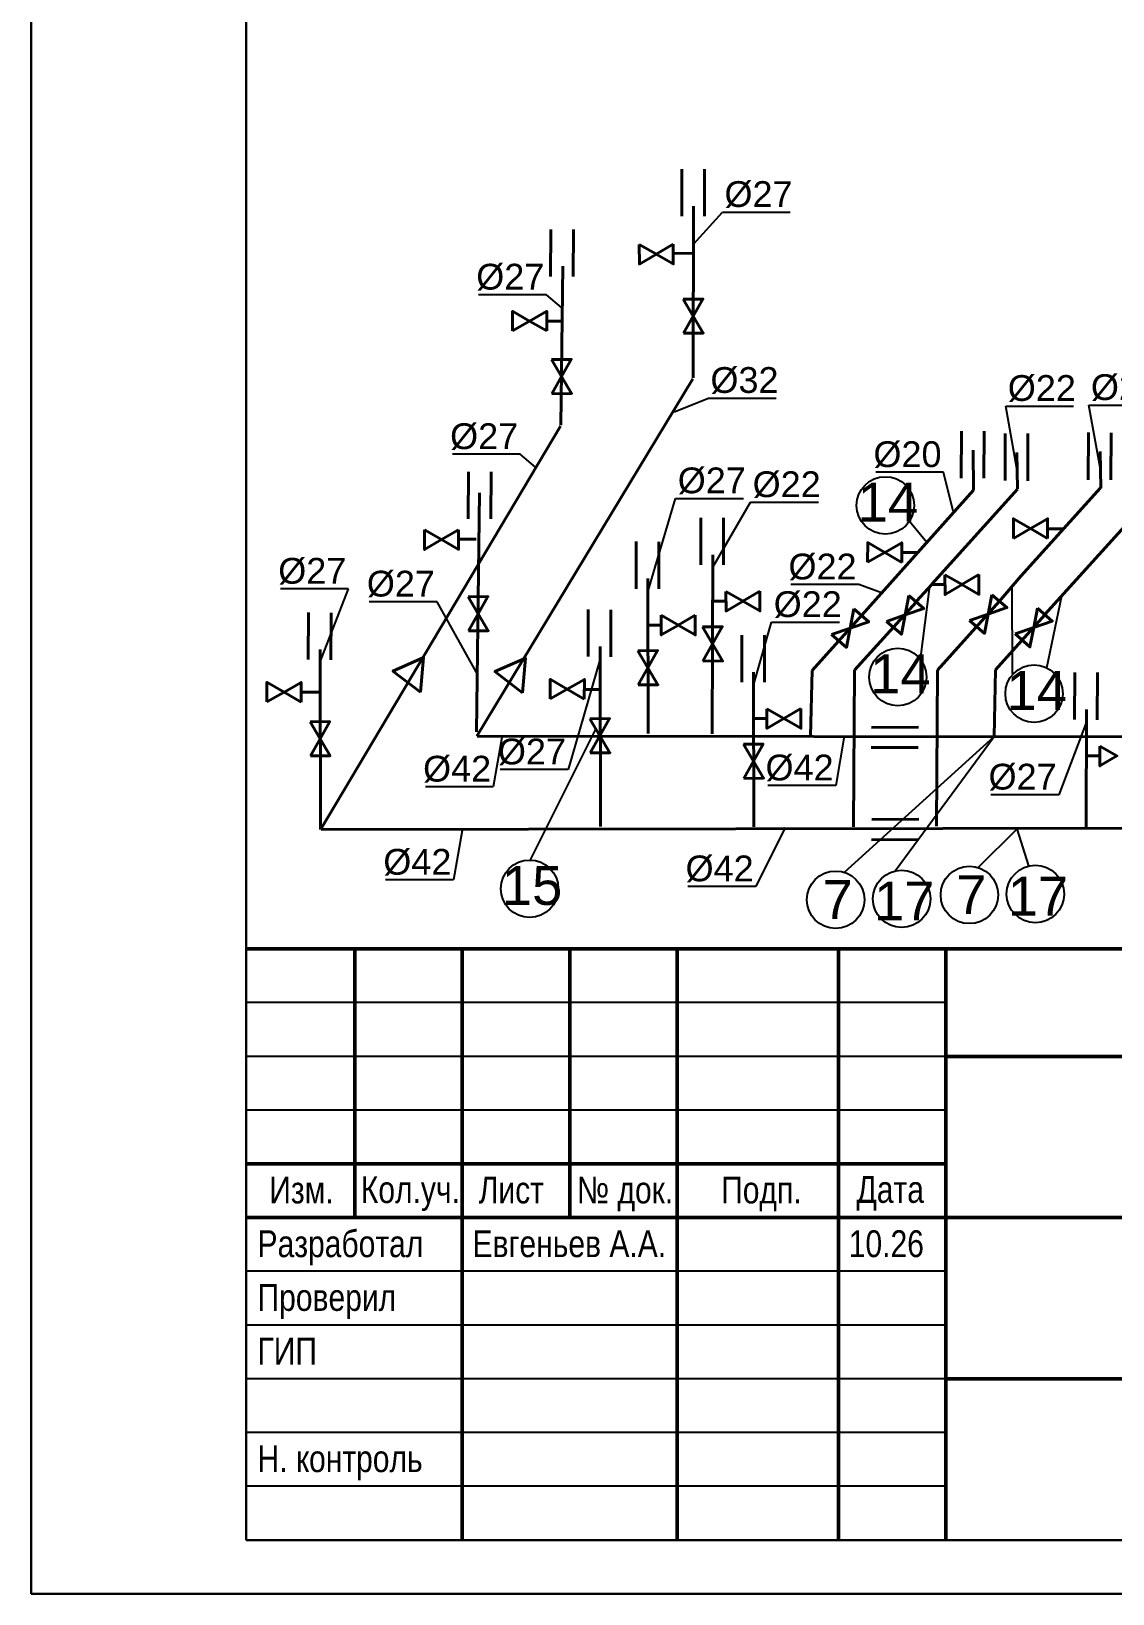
# Model space of a CAD drawing. Header units: inches. Extents: x -14875 to -3761, y 5061 to 12920.
# Drawn here: x -14875 to -12212, y 5061 to 8908 of the extents above; entities that cross this region are included whole.
import ezdxf
from ezdxf import colors
from ezdxf.entities.mleader import LeaderData, LeaderLine
from ezdxf.math import Vec2, Vec3

# ---------------------------------------------------------------- set-up
doc = ezdxf.new("R2010")
doc.units = ezdxf.units.IN
doc.header["$MEASUREMENT"] = 0
doc.layers.get('0').update_dxf_attribs({"color": 18, "true_color": 0x000000})
for name, color, linetype, lineweight in [('анп Рамка жирная', 7, 'Continuous', 50), ('ГП_Таbлицы', 7, 'Continuous', 50), ('Трубы', 7, 'Continuous', 40)]:
    doc.layers.add(name, color=color, linetype=linetype, lineweight=lineweight)
doc.styles.add('ISO', font='arial.ttf')
doc.styles.get("Standard").update_dxf_attribs({"font": 'arial.ttf'})
doc.mleader_styles.duplicate_entry("Standard", '')

msp = doc.modelspace()

# ---------------------------------------------------------------- linework, layer by layer
at = {"color": 18, "true_color": 0x000000}
for p, q in [((-12713, 7702.5), (-12669.7, 7650.5)), ((-12685.4, 7361.3), (-12662.3, 7542.4)), ((-12459.3, 7326.1), (-12459.9, 7542.4)), ((-12374.6, 7341), (-12338, 7518.1)), ((-13646.7, 6867), (-13484.6, 7189.9)), ((-12872.5, 6837.8), (-12504.2, 7171.8)), ((-12748.1, 6841.3), (-12504.2, 7171.8)), ((-12543.3, 6849.7), (-12447.6, 6944.6)), ((-12418.8, 6853.2), (-12447.6, 6944.6))]:
    msp.add_line(p, q, dxfattribs=at)
at = {"color": 18, "lineweight": 40, "true_color": 0x000000}
for points in [[(-13378, 8383.7), (-13377.7, 8335.2), (-13335.8, 8359.7)], [(-13294.5, 8384.1), (-13294.2, 8335.6), (-13336.4, 8359.6)], [(-13269.6, 8248.5), (-13221.1, 8249), (-13244.9, 8206.7)], [(-13906.6, 7680.8), (-13906.3, 7632.3), (-13864.4, 7656.8)], [(-13823.1, 7681.2), (-13822.8, 7632.7), (-13865, 7656.7)], [(-12625.4, 7570.2), (-12625.1, 7521.6), (-12583.2, 7546.2)], [(-12541.8, 7570.6), (-12541.6, 7522), (-12583.7, 7546.1)], [(-13164.5, 7529.1), (-13164.2, 7480.6), (-13122.4, 7505.1)], [(-13081, 7529.5), (-13080.7, 7481), (-13122.9, 7505)], [(-13323.9, 7470.4), (-13323.6, 7421.9), (-13281.7, 7446.4)], [(-13240.4, 7470.8), (-13240.1, 7422.3), (-13282.3, 7446.3)], [(-13222.1, 7441.6), (-13173.6, 7442.1), (-13197.4, 7399.8)], [(-13381.4, 7382.9), (-13332.9, 7383.4), (-13356.7, 7341.1)], [(-13063.8, 7240.5), (-13063.5, 7191.9), (-13021.6, 7216.4)], [(-12980.3, 7240.8), (-12980, 7192.3), (-13022.2, 7216.3)], [(-14188.2, 7208.2), (-14139.7, 7208.7), (-14163.5, 7166.5)], [(-13499.5, 7215.6), (-13451, 7216.1), (-13474.8, 7173.9)], [(-13121.4, 7152.9), (-13072.9, 7153.4), (-13096.7, 7111.1)], [(-12244.3, 7148.2), (-12244, 7099.7), (-12202.1, 7124.2)]]:
    msp.add_lwpolyline(points, close=True, dxfattribs=at)
at = {"color": 7, "lineweight": 40}
for points in [[(-13689.8, 8170.6), (-13689.6, 8219.1), (-13647.7, 8194.8)], [(-13605.7, 8170.4), (-13605.6, 8218.9), (-13647.7, 8194.8)], [(-12457, 7659.6), (-12456.9, 7708.1), (-12414.9, 7683.8)], [(-12372.9, 7659.4), (-12372.8, 7707.9), (-12414.9, 7683.8)], [(-12815.8, 7600.9), (-12815.6, 7649.4), (-12773.7, 7625.1)], [(-12731.7, 7600.7), (-12731.6, 7649.2), (-12773.7, 7625.1)], [(-13597.2, 7264.4), (-13597.1, 7312.9), (-13555.1, 7288.5)], [(-13513.1, 7264.2), (-13513, 7312.7), (-13555.1, 7288.5)], [(-14294.4, 7257), (-14294.3, 7305.5), (-14252.3, 7281.2)], [(-14210.3, 7256.8), (-14210.2, 7305.3), (-14252.3, 7281.2)]]:
    msp.add_lwpolyline(points, close=True, dxfattribs=at)
at = {"color": 0, "lineweight": 40}
for points in [[(-13268.8, 8164.6), (-13220.2, 8165.1), (-13244.9, 8206.8)], [(-13593.9, 8099.9), (-13545.3, 8100.4), (-13569.2, 8058.1)], [(-13593, 8016), (-13544.5, 8016.5), (-13569.2, 8058.2)], [(-13799.2, 7515.9), (-13750.6, 7516.4), (-13774.5, 7474.1)], [(-12714.3, 7518.9), (-12677.7, 7487.1), (-12723.5, 7471.3)], [(-12509.7, 7521.1), (-12473, 7489.3), (-12518.9, 7473.5)], [(-13798.3, 7432), (-13749.8, 7432.5), (-13774.5, 7474.2)], [(-12849.4, 7486.4), (-12812.8, 7454.6), (-12858.6, 7438.8)], [(-12769.4, 7455.5), (-12732.7, 7423.7), (-12723.5, 7471.3)], [(-12564.7, 7457.7), (-12528, 7425.9), (-12518.8, 7473.5)], [(-12397.8, 7487.8), (-12361.2, 7456), (-12407, 7440.2)], [(-12904.5, 7423), (-12867.8, 7391.2), (-12858.6, 7438.8)], [(-12452.9, 7424.4), (-12416.2, 7392.6), (-12407, 7440.2)], [(-13221.2, 7357.6), (-13172.7, 7358.1), (-13197.4, 7399.9)], [(-13916.1, 7280.8), (-13909, 7366.3), (-13984.1, 7333)], [(-13665.2, 7279.5), (-13658.1, 7365), (-13733.2, 7331.7)], [(-13380.6, 7298.9), (-13332.1, 7299.4), (-13356.8, 7341.2)], [(-14187.4, 7124.3), (-14138.9, 7124.8), (-14163.6, 7166.5)], [(-13498.7, 7131.7), (-13450.1, 7132.2), (-13474.8, 7174)], [(-13120.5, 7069), (-13072, 7069.5), (-13096.7, 7111.2)]]:
    msp.add_lwpolyline(points, close=True, dxfattribs=at)
at = {"color": 18, "true_color": 0x000000}
for centre in [(-12772.1, 7740.9), (-12741.4, 7318.4), (-12406, 7277.4), (-13647.9, 6797.2), (-12565.2, 6782), (-12402.8, 6784.2), (-12894.5, 6770), (-12732, 6772.3)]:
    msp.add_circle(centre, 70.7, dxfattribs=at)
at = {"layer": 'анп Рамка жирная', "color": 7, "lineweight": 30, "ltscale": 0.001}
for p, q in [((-14874.5, 5061.5), (-14874.5, 12920.1)), ((-14345.3, 5193.8), (-14345.3, 12787.8)), ((-3893.6, 5193.8), (-14345.3, 5193.8)), ((-3761.3, 5061.5), (-14874.5, 5061.5))]:
    msp.add_line(p, q, dxfattribs=at)
at = {"layer": 'ГП_Таbлицы', "color": 7}
for p, q in [((-14078.2, 6649.1), (-14078.2, 5987.6)), ((-13813.6, 6649.1), (-13813.6, 5193.8)), ((-13549, 6649.1), (-13549, 5987.6)), ((-13284.4, 6649.1), (-13284.4, 5193.8)), ((-12887.5, 6649.1), (-12887.5, 5193.8)), ((-12622.9, 6649.1), (-12622.9, 5193.8)), ((-12622.9, 6384.5), (-9447.7, 6384.5)), ((-12622.9, 6119.9), (-14342.8, 6119.9)), ((-14342.8, 5987.6), (-9447.7, 5987.6)), ((-12622.9, 5590.7), (-9447.7, 5590.7))]:
    msp.add_line(p, q, dxfattribs=at)
at = {"layer": 'ГП_Таbлицы', "color": 7, "lineweight": -3}
for p, q in [((-12622.9, 6516.8), (-14342.8, 6516.8)), ((-12622.9, 6384.5), (-14342.8, 6384.5)), ((-12622.9, 6252.2), (-14342.8, 6252.2)), ((-12622.9, 5855.3), (-14342.8, 5855.3)), ((-12622.9, 5723), (-14342.8, 5723)), ((-12622.9, 5590.7), (-14342.8, 5590.7)), ((-12622.9, 5458.4), (-14342.8, 5458.4)), ((-12622.9, 5326.1), (-14342.8, 5326.1))]:
    msp.add_line(p, q, dxfattribs=at)
at = {"layer": 'ГП_Таbлицы', "color": 7}
msp.add_lwpolyline([(-14342.8, 6649.1), (-14342.8, 6649.1), (-9447.7, 6649.1)], dxfattribs=at)
at = {"layer": 'Трубы', "color": 18, "true_color": 0x000000}
for p, q in [((-13273.1, 8569), (-13273.4, 8453.1)), ((-13217.3, 8568.6), (-13217.6, 8452.8)), ((-13245.2, 8054.9), (-13244, 8477.9)), ((-13595.9, 8420.6), (-13596.3, 8304.7)), ((-13540.1, 8420.2), (-13540.5, 8304.4)), ((-13244.4, 8361.6), (-13294.4, 8361.3)), ((-13245.7, 8052.9), (-13777.5, 7172.9)), ((-13571.9, 7936.4), (-14162.1, 6943.8)), ((-12584.9, 7923.8), (-12585.3, 7808)), ((-12529.1, 7923.5), (-12529.5, 7807.7)), ((-12476.9, 7918), (-12477.2, 7802.1)), ((-12421.1, 7917.7), (-12421.4, 7801.8)), ((-12272.2, 7920.2), (-12272.6, 7804.3)), ((-12216.4, 7919.9), (-12216.8, 7804)), ((-12446.8, 7781.6), (-12448.1, 7871.2)), ((-12242.1, 7783.8), (-12243.4, 7873.4)), ((-13798.5, 7823.8), (-13798.9, 7708)), ((-13742.7, 7823.5), (-13743.1, 7707.7)), ((-12657.3, 7547.3), (-12447, 7781)), ((-12439, 7567), (-12242.4, 7784.5)), ((-12325, 7532.6), (-12103.3, 7778.1)), ((-13226.2, 7710.4), (-13226.5, 7594.6)), ((-13170.4, 7710.1), (-13170.7, 7594.3)), ((-13779.5, 7657.9), (-13823, 7657.9)), ((-13385.6, 7651.8), (-13385.9, 7535.9)), ((-13329.8, 7651.5), (-13330.1, 7535.6)), ((-13198.7, 7178.4), (-13197.1, 7619.3)), ((-13355.9, 7179.5), (-13356.5, 7560.7)), ((-13164.3, 7505.2), (-13197.2, 7504.9)), ((-12848.1, 7335.6), (-12695.9, 7503.1)), ((-12643.5, 7335), (-12491.8, 7504.4)), ((-14192.3, 7477.1), (-14192.7, 7361.3)), ((-14136.5, 7476.8), (-14136.9, 7361)), ((-13503.6, 7484.5), (-13503.9, 7368.7)), ((-13447.8, 7484.2), (-13448.2, 7368.4)), ((-12952.4, 7334.9), (-12830.3, 7470.7)), ((-12500.8, 7336.3), (-12379.8, 7471.4)), ((-13323.6, 7446.5), (-13356.5, 7446.3)), ((-14162.3, 6942.8), (-14163.2, 7386)), ((-13473.6, 6950.2), (-13474.5, 7393.4)), ((-13125.5, 7421.8), (-13125.8, 7306)), ((-13069.7, 7421.5), (-13070, 7305.6)), ((-13095.9, 6949.5), (-13096.4, 7330.7)), ((-12952.6, 7334.5), (-12956.1, 7173.8)), ((-12848.1, 7335.6), (-12850.6, 6949.4)), ((-12643.5, 7335), (-12646, 6951.6)), ((-12501, 7335.9), (-12504.2, 7171.8)), ((-12305.9, 7329.6), (-12306.3, 7213.7)), ((-12250.1, 7329.2), (-12250.5, 7213.4)), ((-12278, 6947.5), (-12276.8, 7238.5)), ((-13063.5, 7216.5), (-13096.5, 7216.3)), ((-12690.8, 7194.7), (-12806.6, 7194.1)), ((-13777, 7173), (-10484.7, 7169.7)), ((-12691.5, 7145.1), (-12807.4, 7144.6)), ((-12244, 7124.3), (-12276.9, 7124.1)), ((-12689.7, 6968.1), (-12805.5, 6967.5)), ((-14161.1, 6943), (-10396.4, 6949.1)), ((-12690.4, 6918.5), (-12806.3, 6917.9))]:
    msp.add_line(p, q, dxfattribs=at)
at = {"layer": 'Трубы', "color": 7}
for p, q in [((-13571.3, 7938.2), (-13566.1, 8329.6)), ((-13567.6, 8194.3), (-13605.7, 8194.3)), ((-13778.5, 7183.9), (-13771, 7772.2)), ((-12334.8, 7683.3), (-12372.9, 7683.4)), ((-12693.6, 7624.6), (-12731.7, 7624.6)), ((-14163.3, 7281.1), (-14209.6, 7281)), ((-13475, 7288.1), (-13513.1, 7288.1))]:
    msp.add_line(p, q, dxfattribs=at)
at = {"layer": 'Трубы', "color": 3}
for p, q in [((-12555.1, 7778.7), (-12556.1, 7877.1)), ((-12830.2, 7470.6), (-12555.1, 7778.7)), ((-12695.5, 7505.5), (-12658, 7546)), ((-12625.1, 7546.3), (-12658, 7546)), ((-12491.8, 7504.4), (-12438.8, 7567.1)), ((-12379.3, 7472.2), (-12325.5, 7532.1))]:
    msp.add_line(p, q, dxfattribs=at)

# ---------------------------------------------------------------- texts
at = {"layer": 'ГП_Таbлицы', "color": 7, "style": 'ISO', "width": 0.8}
for s, p in [('Изм.', (-14288.5, 6022.5)), ('Кол.уч.', (-14063.2, 6023.4)), ('Лист', (-13773.1, 6022.5)), ('№ док.', (-13531.3, 6022.5)), ('Подп.', (-13176.2, 6022.5)), ('Дата', (-12843.2, 6023.9)), ('Разработал', (-14317.5, 5890.2)), ('Евгеньев А.А.', (-13788.3, 5890.2)), ('10.26', (-12862.2, 5890.2)), ('Проверил', (-14317.5, 5757.9)), ('ГИП', (-14317.5, 5625.6)), ('Н. контроль', (-14317.5, 5361))]:
    msp.add_text(s, height=66.15, dxfattribs=at).set_placement(p)
at = {"layer": 'Трубы', "color": 18, "true_color": 0x000000, "char_height": 95.7, "width": 145.66, "attachment_point": 1}
for s, insert in [('14', (-12840.2, 7796.8)), ('14', (-12809.5, 7374.3)), ('14', (-12474.1, 7333.3)), ('15', (-13716, 6853.1)), ('7', (-12926.6, 6818.6)), ('17', (-12800.1, 6815)), ('7', (-12597.4, 6830.6)), ('17', (-12470.9, 6826.9))]:
    msp.add_mtext(s, dxfattribs=dict(at, insert=insert))

# ---------------------------------------------------------------- leaders
at = {"color": 18, "true_color": 0x000000}
ml = msp.add_multileader_mtext('', dxfattribs=at)
ml.set_content('%%C27', color=(0, 0, 0))
ml.set_leader_properties(color=256)
ml.build(insert=Vec2(0, 0))
ml.multileader.update_dxf_attribs({"has_dogleg": 0, "text_left_attachment_type": 6, "text_right_attachment_type": 6, "dogleg_length": 2, "arrow_head_size": 0})
ctx = ml.context
ctx.base_point, ctx.char_height, ctx.arrow_head_size, ctx.landing_gap_size, ctx.plane_origin, ctx.plane_x_axis = Vec3(-13173.2, 8463), 63.49, 0, 5.12, Vec3(-13081.7, 8638.3), Vec3(1, 0, 0)
ctx.left_attachment, ctx.right_attachment = 6, 6
notes = []
notes.append((ctx, [(0, (1, 1, 0), (-13175.2, 8463), (1, 0, 0), 2, [(0, [(-13244.6, 8383.9)], 0, [])])]))
ctx.mtext.insert, ctx.mtext.text_direction, ctx.mtext.defined_height, ctx.mtext.flow_direction = Vec3(-13168.1, 8539.2), Vec3(1, 0, 0), 172.8, 5
ml = msp.add_multileader_mtext('', dxfattribs=at)
ml.set_content('%%C27', color=(0, 0, 0))
ml.set_leader_properties(color=256)
ml.build(insert=Vec2(0, 0))
ml.multileader.update_dxf_attribs({"has_dogleg": 0, "text_left_attachment_type": 6, "text_right_attachment_type": 6, "dogleg_length": 2, "arrow_head_size": 0})
ctx = ml.context
ctx.base_point, ctx.char_height, ctx.arrow_head_size, ctx.landing_gap_size, ctx.plane_origin, ctx.plane_x_axis = Vec3(-13776.7, 8259.6), 63.49, 0, 5.12, Vec3(-13406.1, 8482.2), Vec3(1, 0, 0)
ctx.left_attachment, ctx.right_attachment, ctx.text_align_type = 6, 6, 2
notes.append((ctx, [(1, (1, 1, 0), (-13604.8, 8259.6), (-1, 0, 0), 1.59, [(0, [(-13568.9, 8227.8)], 0, [])])]))
ctx.mtext.insert, ctx.mtext.text_direction, ctx.mtext.defined_height, ctx.mtext.alignment, ctx.mtext.flow_direction = Vec3(-13611.5, 8335.8), Vec3(1, 0, 0), 172.8, 3, 5
ml = msp.add_multileader_mtext('', dxfattribs=at)
ml.set_content('%%C32', color=(0, 0, 0))
ml.set_leader_properties(color=256)
ml.build(insert=Vec2(0, 0))
ml.multileader.update_dxf_attribs({"has_dogleg": 0, "text_left_attachment_type": 6, "text_right_attachment_type": 6, "dogleg_length": 2, "arrow_head_size": 0})
ctx = ml.context
ctx.base_point, ctx.char_height, ctx.arrow_head_size, ctx.landing_gap_size, ctx.plane_origin, ctx.plane_x_axis = Vec3(-13207.8, 8005.2), 63.49, 0, 5.12, Vec3(-12837.8, 8227.9), Vec3(1, 0, 0)
ctx.left_attachment, ctx.right_attachment = 6, 6
notes.append((ctx, [(0, (1, 1, 0), (-13209.8, 8005.2), (1, 0, 0), 2, [(0, [(-13292, 7971.2)], 0, [])])]))
ctx.mtext.insert, ctx.mtext.text_direction, ctx.mtext.defined_height, ctx.mtext.flow_direction = Vec3(-13202.7, 8081.4), Vec3(1, 0, 0), 172.8, 5
ml = msp.add_multileader_mtext('', dxfattribs=at)
ml.set_content('%%C22', color=(0, 0, 0))
ml.set_leader_properties(color=256)
ml.build(insert=Vec2(0, 0))
ml.multileader.update_dxf_attribs({"has_dogleg": 0, "text_left_attachment_type": 6, "text_right_attachment_type": 6, "dogleg_length": 2, "arrow_head_size": 0})
ctx = ml.context
ctx.base_point, ctx.char_height, ctx.arrow_head_size, ctx.landing_gap_size, ctx.plane_origin, ctx.plane_x_axis = Vec3(-12475.9, 7985.5), 63.49, 0, 5.12, Vec3(-12285.4, 8086.4), Vec3(1, 0, 0)
ctx.left_attachment, ctx.right_attachment = 6, 6
notes.append((ctx, [(0, (1, 1, 0), (-12477.9, 7985.5), (1, 0, 0), 2, [(0, [(-12448.3, 7832)], 0, [])])]))
ctx.mtext.insert, ctx.mtext.text_direction, ctx.mtext.defined_height, ctx.mtext.flow_direction = Vec3(-12470.7, 8061.7), Vec3(1, 0, 0), 172.8, 5
ml = msp.add_multileader_mtext('', dxfattribs=at)
ml.set_content('%%C22', color=(0, 0, 0))
ml.set_leader_properties(color=256)
ml.build(insert=Vec2(0, 0))
ml.multileader.update_dxf_attribs({"has_dogleg": 0, "text_left_attachment_type": 6, "text_right_attachment_type": 6, "dogleg_length": 2, "arrow_head_size": 0})
ctx = ml.context
ctx.base_point, ctx.char_height, ctx.arrow_head_size, ctx.landing_gap_size, ctx.plane_origin, ctx.plane_x_axis = Vec3(-12271.2, 7987.7), 63.49, 0, 5.12, Vec3(-12080.7, 8088.6), Vec3(1, 0, 0)
ctx.left_attachment, ctx.right_attachment = 6, 6
notes.append((ctx, [(0, (1, 1, 0), (-12273.2, 7987.7), (1, 0, 0), 2, [(0, [(-12243.6, 7834.2)], 0, [])])]))
ctx.mtext.insert, ctx.mtext.text_direction, ctx.mtext.defined_height, ctx.mtext.flow_direction = Vec3(-12266.1, 8063.9), Vec3(1, 0, 0), 172.8, 5
ml = msp.add_multileader_mtext('', dxfattribs=at)
ml.set_content('%%C27', color=(0, 0, 0))
ml.set_leader_properties(color=256)
ml.build(insert=Vec2(0, 0))
ml.multileader.update_dxf_attribs({"has_dogleg": 0, "text_left_attachment_type": 6, "text_right_attachment_type": 6, "dogleg_length": 2, "arrow_head_size": 0})
ctx = ml.context
ctx.base_point, ctx.char_height, ctx.arrow_head_size, ctx.landing_gap_size, ctx.plane_origin, ctx.plane_x_axis = Vec3(-13841.1, 7866.9), 63.49, 0, 5.12, Vec3(-13470.4, 8089.6), Vec3(1, 0, 0)
ctx.left_attachment, ctx.right_attachment, ctx.text_align_type = 6, 6, 2
notes.append((ctx, [(1, (1, 1, 0), (-13669.2, 7866.9), (-1, 0, 0), 1.59, [(0, [(-13633.3, 7835.1)], 0, [])])]))
ctx.mtext.insert, ctx.mtext.text_direction, ctx.mtext.defined_height, ctx.mtext.alignment, ctx.mtext.flow_direction = Vec3(-13675.9, 7943.1), Vec3(1, 0, 0), 172.8, 3, 5
ml = msp.add_multileader_mtext('', dxfattribs=at)
ml.set_content('%%C20', color=(0, 0, 0))
ml.set_leader_properties(color=256)
ml.build(insert=Vec2(0, 0))
ml.multileader.update_dxf_attribs({"has_dogleg": 0, "text_left_attachment_type": 6, "text_right_attachment_type": 6, "dogleg_length": 2, "arrow_head_size": 0})
ctx = ml.context
ctx.base_point, ctx.char_height, ctx.arrow_head_size, ctx.landing_gap_size, ctx.plane_origin, ctx.plane_x_axis = Vec3(-12798.8, 7822.7), 63.49, 0, 5.12, Vec3(-12393.4, 8107.7), Vec3(1, 0, 0)
ctx.left_attachment, ctx.right_attachment, ctx.text_align_type = 6, 6, 2
notes.append((ctx, [(1, (1, 1, 0), (-12626.7, 7822.7), (-1, 0, 0), 2, [(0, [(-12605, 7726.9)], 0, [])])]))
ctx.mtext.insert, ctx.mtext.text_direction, ctx.mtext.defined_height, ctx.mtext.alignment, ctx.mtext.flow_direction = Vec3(-12633.8, 7898.8), Vec3(1, 0, 0), 172.8, 3, 5
ml = msp.add_multileader_mtext('', dxfattribs=at)
ml.set_content('%%C27', color=(0, 0, 0))
ml.set_leader_properties(color=256)
ml.build(insert=Vec2(0, 0))
ml.multileader.update_dxf_attribs({"has_dogleg": 0, "text_left_attachment_type": 6, "text_right_attachment_type": 6, "dogleg_length": 2, "arrow_head_size": 0})
ctx = ml.context
ctx.base_point, ctx.char_height, ctx.arrow_head_size, ctx.landing_gap_size, ctx.plane_origin, ctx.plane_x_axis = Vec3(-13288.3, 7758.1), 63.49, 0, 5.12, Vec3(-13195.2, 7649.6), Vec3(1, 0, 0)
ctx.left_attachment, ctx.right_attachment = 6, 6
notes.append((ctx, [(0, (1, 1, 0), (-13290.3, 7758.1), (1, 0, 0), 2, [(0, [(-13356.2, 7530.6)], 0, [])])]))
ctx.mtext.insert, ctx.mtext.text_direction, ctx.mtext.defined_height, ctx.mtext.flow_direction = Vec3(-13283.2, 7834.3), Vec3(1, 0, 0), 172.8, 5
ml = msp.add_multileader_mtext('', dxfattribs=at)
ml.set_content('%%C22', color=(0, 0, 0))
ml.set_leader_properties(color=256)
ml.build(insert=Vec2(0, 0))
ml.multileader.update_dxf_attribs({"has_dogleg": 0, "text_left_attachment_type": 6, "text_right_attachment_type": 6, "dogleg_length": 2, "arrow_head_size": 0})
ctx = ml.context
ctx.base_point, ctx.char_height, ctx.arrow_head_size, ctx.landing_gap_size, ctx.plane_origin, ctx.plane_x_axis = Vec3(-13103.9, 7748.6), 63.49, 0, 5.12, Vec3(-13035.8, 7708.3), Vec3(1, 0, 0)
ctx.left_attachment, ctx.right_attachment = 6, 6
notes.append((ctx, [(0, (1, 1, 0), (-13105.9, 7748.6), (1, 0, 0), 2, [(0, [(-13196.9, 7589.2)], 0, [])])]))
ctx.mtext.insert, ctx.mtext.text_direction, ctx.mtext.defined_height, ctx.mtext.flow_direction = Vec3(-13098.8, 7824.8), Vec3(1, 0, 0), 172.8, 5
ml = msp.add_multileader_mtext('', dxfattribs=at)
ml.set_content('%%C22', color=(0, 0, 0))
ml.set_leader_properties(color=256)
ml.build(insert=Vec2(0, 0))
ml.multileader.update_dxf_attribs({"has_dogleg": 0, "text_left_attachment_type": 6, "text_right_attachment_type": 6, "dogleg_length": 2, "arrow_head_size": 0})
ctx = ml.context
ctx.base_point, ctx.char_height, ctx.arrow_head_size, ctx.landing_gap_size, ctx.plane_origin, ctx.plane_x_axis = Vec3(-13007.4, 7546), 63.49, 0, 5.12, Vec3(-12584.2, 7850.2), Vec3(1, 0, 0)
ctx.left_attachment, ctx.right_attachment, ctx.text_align_type = 6, 6, 2
notes.append((ctx, [(1, (1, 1, 0), (-12835.8, 7546), (-1, 0, 0), 2, [(0, [(-12781.5, 7525.6)], 0, [])])]))
ctx.mtext.insert, ctx.mtext.text_direction, ctx.mtext.defined_height, ctx.mtext.alignment, ctx.mtext.flow_direction = Vec3(-12842.9, 7622.2), Vec3(1, 0, 0), 172.8, 3, 5
ml = msp.add_multileader_mtext('', dxfattribs=at)
ml.set_content('%%C27', color=(0, 0, 0))
ml.set_leader_properties(color=256)
ml.build(insert=Vec2(0, 0))
ml.multileader.update_dxf_attribs({"has_dogleg": 0, "text_left_attachment_type": 6, "text_right_attachment_type": 6, "dogleg_length": 2, "arrow_head_size": 0})
ctx = ml.context
ctx.base_point, ctx.char_height, ctx.arrow_head_size, ctx.landing_gap_size, ctx.plane_origin, ctx.plane_x_axis = Vec3(-14264, 7535.5), 63.49, 0, 5.12, Vec3(-14001.9, 7475), Vec3(1, 0, 0)
ctx.left_attachment, ctx.right_attachment, ctx.text_align_type = 6, 6, 2
notes.append((ctx, [(1, (1, 1, 0), (-14091.8, 7535.5), (-1, 0, 0), 2, [(0, [(-14163, 7355.9)], 0, [])])]))
ctx.mtext.insert, ctx.mtext.text_direction, ctx.mtext.defined_height, ctx.mtext.alignment, ctx.mtext.flow_direction = Vec3(-14098.9, 7611.7), Vec3(1, 0, 0), 172.8, 3, 5
ml = msp.add_multileader_mtext('', dxfattribs=at)
ml.set_content('%%C27', color=(0, 0, 0))
ml.set_leader_properties(color=256)
ml.build(insert=Vec2(0, 0))
ml.multileader.update_dxf_attribs({"has_dogleg": 0, "text_left_attachment_type": 6, "text_right_attachment_type": 6, "dogleg_length": 2, "arrow_head_size": 0})
ctx = ml.context
ctx.base_point, ctx.char_height, ctx.arrow_head_size, ctx.landing_gap_size, ctx.plane_origin, ctx.plane_x_axis = Vec3(-14046, 7503.9), 63.49, 0, 5.12, Vec3(-13613.3, 7727.9), Vec3(1, 0, 0)
ctx.left_attachment, ctx.right_attachment, ctx.text_align_type = 6, 6, 2
notes.append((ctx, [(1, (1, 1, 0), (-13874.1, 7503.9), (-1, 0, 0), 1.59, [(0, [(-13775.4, 7323.8)], 0, [])])]))
ctx.mtext.insert, ctx.mtext.text_direction, ctx.mtext.defined_height, ctx.mtext.alignment, ctx.mtext.flow_direction = Vec3(-13880.8, 7580.1), Vec3(1, 0, 0), 172.8, 3, 5
ml = msp.add_multileader_mtext('', dxfattribs=at)
ml.set_content('%%C22', color=(0, 0, 0))
ml.set_leader_properties(color=256)
ml.build(insert=Vec2(0, 0))
ml.multileader.update_dxf_attribs({"has_dogleg": 0, "text_left_attachment_type": 6, "text_right_attachment_type": 6, "dogleg_length": 2, "arrow_head_size": 0})
ctx = ml.context
ctx.base_point, ctx.char_height, ctx.arrow_head_size, ctx.landing_gap_size, ctx.plane_origin, ctx.plane_x_axis = Vec3(-13052.2, 7453.5), 63.49, 0, 5.12, Vec3(-12935.1, 7419.6), Vec3(1, 0, 0)
ctx.left_attachment, ctx.right_attachment = 6, 6
notes.append((ctx, [(0, (1, 1, 0), (-13054.2, 7453.5), (1, 0, 0), 2, [(0, [(-13096.2, 7300.6)], 0, [])])]))
ctx.mtext.insert, ctx.mtext.text_direction, ctx.mtext.defined_height, ctx.mtext.flow_direction = Vec3(-13047, 7529.6), Vec3(1, 0, 0), 172.8, 5
ml = msp.add_multileader_mtext('', dxfattribs=at)
ml.set_content('%%C27', color=(0, 0, 0))
ml.set_leader_properties(color=256)
ml.build(insert=Vec2(0, 0))
ml.multileader.update_dxf_attribs({"has_dogleg": 0, "text_left_attachment_type": 6, "text_right_attachment_type": 6, "dogleg_length": 2, "arrow_head_size": 0})
ctx = ml.context
ctx.base_point, ctx.char_height, ctx.arrow_head_size, ctx.landing_gap_size, ctx.plane_origin, ctx.plane_x_axis = Vec3(-13723.4, 7090.6), 63.49, 0, 5.12, Vec3(-13313.2, 7482.4), Vec3(1, 0, 0)
ctx.left_attachment, ctx.right_attachment, ctx.text_align_type = 6, 6, 2
notes.append((ctx, [(1, (1, 1, 0), (-13551.1, 7090.6), (-1, 0, 0), 2, [(0, [(-13474.3, 7363.3)], 0, [])])]))
ctx.mtext.insert, ctx.mtext.text_direction, ctx.mtext.defined_height, ctx.mtext.alignment, ctx.mtext.flow_direction = Vec3(-13558.2, 7166.8), Vec3(1, 0, 0), 172.8, 3, 5
ml = msp.add_multileader_mtext('', dxfattribs=at)
ml.set_content('%%C27', color=(0, 0, 0))
ml.set_leader_properties(color=256)
ml.build(insert=Vec2(0, 0))
ml.multileader.update_dxf_attribs({"has_dogleg": 0, "text_left_attachment_type": 6, "text_right_attachment_type": 6, "dogleg_length": 2, "arrow_head_size": 0})
ctx = ml.context
ctx.base_point, ctx.char_height, ctx.arrow_head_size, ctx.landing_gap_size, ctx.plane_origin, ctx.plane_x_axis = Vec3(-12515.6, 7028.8), 63.49, 0, 5.12, Vec3(-12115.6, 7327.4), Vec3(1, 0, 0)
ctx.left_attachment, ctx.right_attachment, ctx.text_align_type = 6, 6, 2
notes.append((ctx, [(1, (1, 1, 0), (-12343.3, 7028.8), (-1, 0, 0), 2, [(0, [(-12276.6, 7208.3)], 0, [])])]))
ctx.mtext.insert, ctx.mtext.text_direction, ctx.mtext.defined_height, ctx.mtext.alignment, ctx.mtext.flow_direction = Vec3(-12350.4, 7104.9), Vec3(1, 0, 0), 172.8, 3, 5
ml = msp.add_multileader_mtext('', dxfattribs=at)
ml.set_content('%%C42', color=(0, 0, 0))
ml.set_leader_properties(color=256)
ml.build(insert=Vec2(0, 0))
ml.multileader.update_dxf_attribs({"has_dogleg": 0, "text_left_attachment_type": 6, "text_right_attachment_type": 6, "dogleg_length": 2, "arrow_head_size": 0})
ctx = ml.context
ctx.base_point, ctx.char_height, ctx.arrow_head_size, ctx.landing_gap_size, ctx.plane_origin, ctx.plane_x_axis = Vec3(-13906.9, 7048.3), 63.49, 0, 5.12, Vec3(-13811.6, 6992.5), Vec3(1, 0, 0)
ctx.left_attachment, ctx.right_attachment, ctx.text_align_type = 6, 6, 2
notes.append((ctx, [(1, (1, 1, 0), (-13735.3, 7048.3), (-1, 0, 0), 2, [(0, [(-13716.1, 7169.9)], 0, [])])]))
ctx.mtext.insert, ctx.mtext.text_direction, ctx.mtext.defined_height, ctx.mtext.alignment, ctx.mtext.flow_direction = Vec3(-13742.4, 7124.5), Vec3(1, 0, 0), 172.8, 3, 5
ml = msp.add_multileader_mtext('', dxfattribs=at)
ml.set_content('%%C42', color=(0, 0, 0))
ml.set_leader_properties(color=256)
ml.build(insert=Vec2(0, 0))
ml.multileader.update_dxf_attribs({"has_dogleg": 0, "text_left_attachment_type": 6, "text_right_attachment_type": 6, "dogleg_length": 2, "arrow_head_size": 0})
ctx = ml.context
ctx.base_point, ctx.char_height, ctx.arrow_head_size, ctx.landing_gap_size, ctx.plane_origin, ctx.plane_x_axis = Vec3(-13063.9, 7051.2), 63.49, 0, 5.12, Vec3(-12968.6, 6995.4), Vec3(1, 0, 0)
ctx.left_attachment, ctx.right_attachment, ctx.text_align_type = 6, 6, 2
notes.append((ctx, [(1, (1, 1, 0), (-12892.3, 7051.2), (-1, 0, 0), 2, [(0, [(-12873.1, 7172.8)], 0, [])])]))
ctx.mtext.insert, ctx.mtext.text_direction, ctx.mtext.defined_height, ctx.mtext.alignment, ctx.mtext.flow_direction = Vec3(-12899.4, 7127.4), Vec3(1, 0, 0), 172.8, 3, 5
ml = msp.add_multileader_mtext('', dxfattribs=at)
ml.set_content('%%C42', color=(0, 0, 0))
ml.set_leader_properties(color=256)
ml.build(insert=Vec2(0, 0))
ml.multileader.update_dxf_attribs({"has_dogleg": 0, "text_left_attachment_type": 6, "text_right_attachment_type": 6, "dogleg_length": 2, "arrow_head_size": 0})
ctx = ml.context
ctx.base_point, ctx.char_height, ctx.arrow_head_size, ctx.landing_gap_size, ctx.plane_origin, ctx.plane_x_axis = Vec3(-14004.8, 6819), 63.49, 0, 5.12, Vec3(-13909.5, 6763.2), Vec3(1, 0, 0)
ctx.left_attachment, ctx.right_attachment, ctx.text_align_type = 6, 6, 2
notes.append((ctx, [(1, (1, 1, 0), (-13833.2, 6819), (-1, 0, 0), 2, [(0, [(-13814, 6940.7)], 0, [])])]))
ctx.mtext.insert, ctx.mtext.text_direction, ctx.mtext.defined_height, ctx.mtext.alignment, ctx.mtext.flow_direction = Vec3(-13840.3, 6895.2), Vec3(1, 0, 0), 172.8, 3, 5
ml = msp.add_multileader_mtext('', dxfattribs=at)
ml.set_content('%%C42', color=(0, 0, 0))
ml.set_leader_properties(color=256)
ml.build(insert=Vec2(0, 0))
ml.multileader.update_dxf_attribs({"has_dogleg": 0, "text_left_attachment_type": 6, "text_right_attachment_type": 6, "dogleg_length": 2, "arrow_head_size": 0})
ctx = ml.context
ctx.base_point, ctx.char_height, ctx.arrow_head_size, ctx.landing_gap_size, ctx.plane_origin, ctx.plane_x_axis = Vec3(-13260.7, 6802.8), 63.49, 0, 5.12, Vec3(-13006.1, 6742.4), Vec3(1, 0, 0)
ctx.left_attachment, ctx.right_attachment, ctx.text_align_type = 6, 6, 2
notes.append((ctx, [(1, (1, 1, 0), (-13089.1, 6802.8), (-1, 0, 0), 2, [(0, [(-13018.6, 6948.3)], 0, [])])]))
ctx.mtext.insert, ctx.mtext.text_direction, ctx.mtext.defined_height, ctx.mtext.alignment, ctx.mtext.flow_direction = Vec3(-13096.2, 6879), Vec3(1, 0, 0), 172.8, 3, 5
for ctx, leaders in notes:
    for number, flags, end, landing, length, lines in leaders:
        leader = LeaderData()
        leader.index, (leader.has_last_leader_line, leader.has_dogleg_vector, leader.attachment_direction) = number, flags
        leader.last_leader_point, leader.dogleg_vector, leader.dogleg_length = Vec3(end), Vec3(landing), length
        for number, points, colour, breaks in lines:
            line = LeaderLine()
            line.index, line.vertices, line.color, line.breaks = number, Vec3.list(points), colors.encode_raw_color(colour), breaks
            leader.lines.append(line)
        ctx.leaders.append(leader)

doc.saveas('drawing.dxf')
